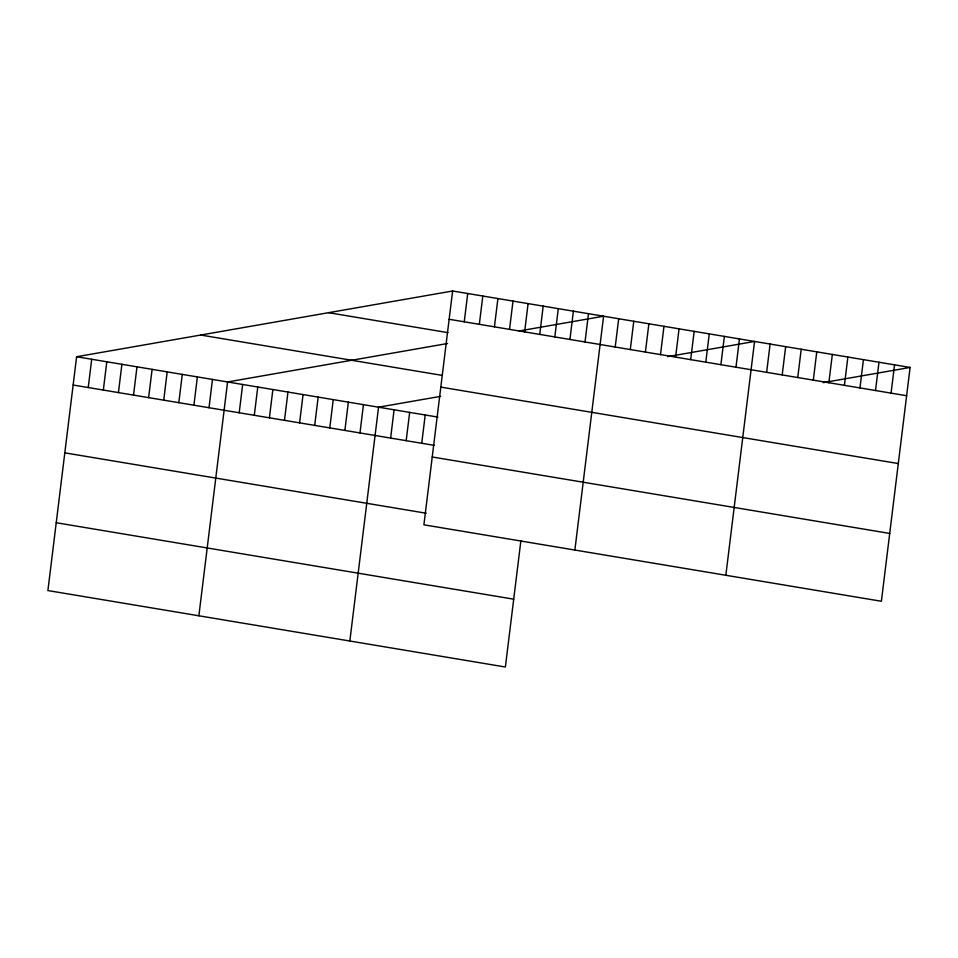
<?xml version="1.0" encoding="UTF-8"?>
<svg xmlns="http://www.w3.org/2000/svg" width="958" height="958" viewBox="0 0 958 958"><rect width="100%" height="100%" fill="white"/><g stroke="black" fill="none" stroke-linecap="round" stroke-linejoin="round"><path stroke-width="1.44" d="M452.619 290.993L423.903 524.816L881.384 601.265L910.1 367.441L452.619 290.993L76.616 356.735L47.9 590.559L505.381 667.008L520.913 540.48M88.232 387.547L91.705 359.262M103.332 390.062L106.805 361.777M118.433 392.588L121.906 364.303M133.521 395.115L136.994 366.83M148.622 397.63L152.094 369.345M163.722 400.157L167.195 371.872M178.811 402.683L182.283 374.398M193.911 405.198L197.384 376.913M209.012 407.725L212.484 379.44M198.869 615.79L227.585 381.967L447.542 343.503M239.201 412.766L242.673 384.481M254.301 415.293L257.774 387.008M269.402 417.82L272.874 389.535M284.49 420.334L287.963 392.05M299.591 422.861L303.063 394.576M314.691 425.388L318.164 397.103M329.78 427.903L333.252 399.618M344.88 430.429L348.353 402.144M359.98 432.956L363.453 404.671M349.838 641.022L378.554 407.186L440.584 396.349M390.625 438.069L394.097 409.796M406.18 440.68L409.653 412.395M421.736 443.279L425.208 414.994M464.247 321.792L467.72 293.507M479.335 324.319L482.808 296.034M494.436 326.846L497.909 298.561M509.536 329.36L513.009 301.075M524.625 331.887L528.097 303.602M539.725 334.414L543.198 306.129M554.826 336.929L558.298 308.644M569.926 339.455L573.399 311.17M585.015 341.982L588.487 313.697M574.872 550.048L603.588 316.212L519.212 330.965M615.216 347.024L618.688 318.739M630.304 349.55L633.777 321.265M645.405 352.065L648.877 323.78M660.505 354.592L663.978 326.307M675.594 357.118L679.066 328.834M690.694 359.633L694.167 331.348M705.795 362.16L709.267 333.875M720.895 364.687L724.368 336.402M735.984 367.201L739.456 338.916M725.841 575.267L754.557 341.443L667.702 356.627M766.64 372.327L770.112 344.042M782.195 374.925L785.668 346.64M797.751 377.524L801.223 349.239M813.306 380.122L816.779 351.837M828.85 382.721L832.322 354.436M844.405 385.32L847.878 357.035M859.961 387.918L863.433 359.633M875.516 390.517L878.989 362.232M891.072 393.127L894.544 364.842M823.245 382.625L910.1 367.441M449.146 319.277L906.627 395.726M328.534 312.679L447.937 332.642M200.689 335.037L442.249 375.404M440.812 387.104L898.305 463.552M76.616 356.735L437.938 417.113M73.143 385.02L434.465 445.398M432.238 456.99L889.719 533.438M64.809 452.847L426.142 513.225M56.223 522.733L513.716 599.181"/></g></svg>
